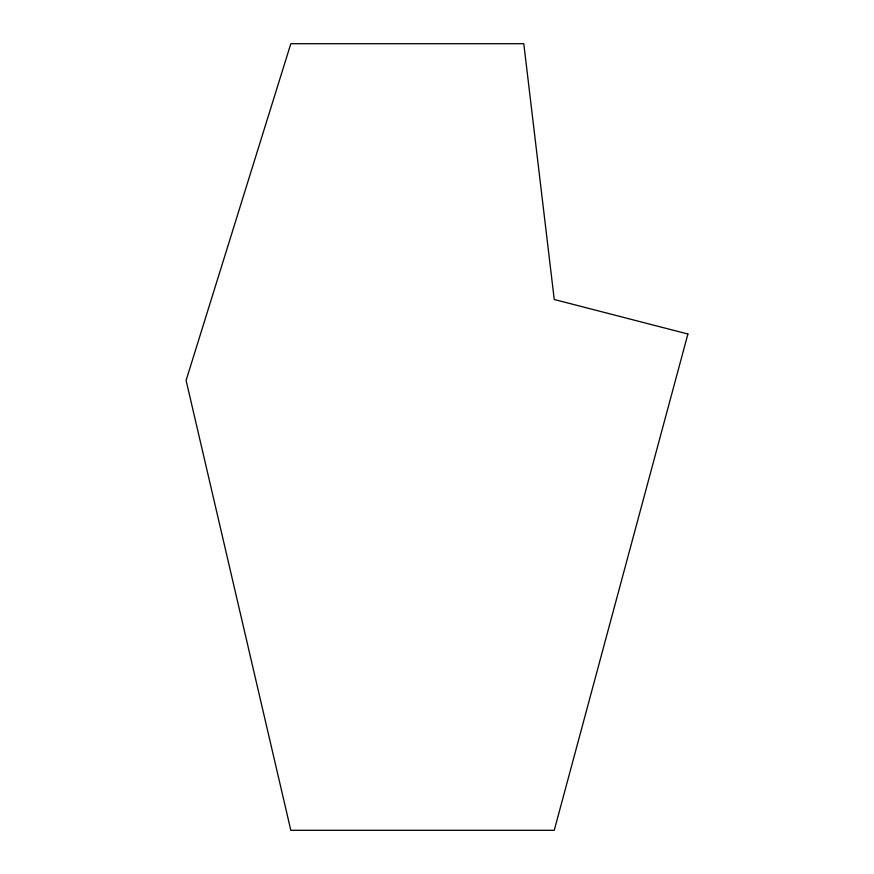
<?xml version="1.0" encoding="UTF-8"?>
<svg xmlns="http://www.w3.org/2000/svg" width="874" height="874" viewBox="0 0 874 874"><rect width="100%" height="100%" fill="white"/><g stroke="black" fill="none" stroke-linecap="round" stroke-linejoin="round"><path stroke-width="1.31" d="M687.904 334.01L554.247 830.3L290.823 830.3L186.096 380.398L290.823 43.7L523.788 43.7L554.247 299.498L687.904 334.01"/></g></svg>
